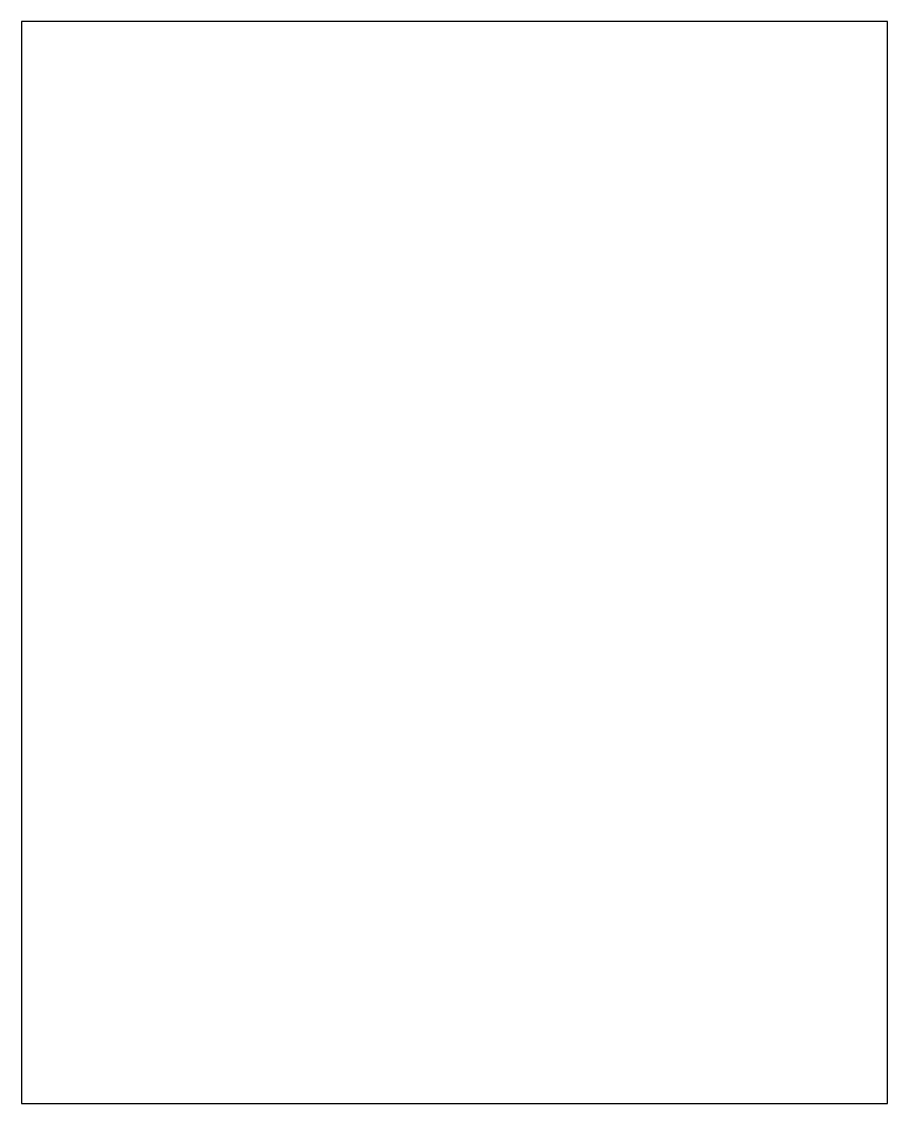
# Model space of a CAD drawing. Header units: centimetres. Extents: x 10 to 130, y 20 to 170.
import ezdxf

# ---------------------------------------------------------------- set-up
doc = ezdxf.new("R2010")
doc.units = ezdxf.units.CM

msp = doc.modelspace()

# ---------------------------------------------------------------- linework, layer by layer
at = {"layer": 'DOGRAMA'}
msp.add_lwpolyline([(10, 20), (130, 20), (130, 170), (10, 170)], close=True, dxfattribs=at)

doc.saveas('drawing.dxf')
